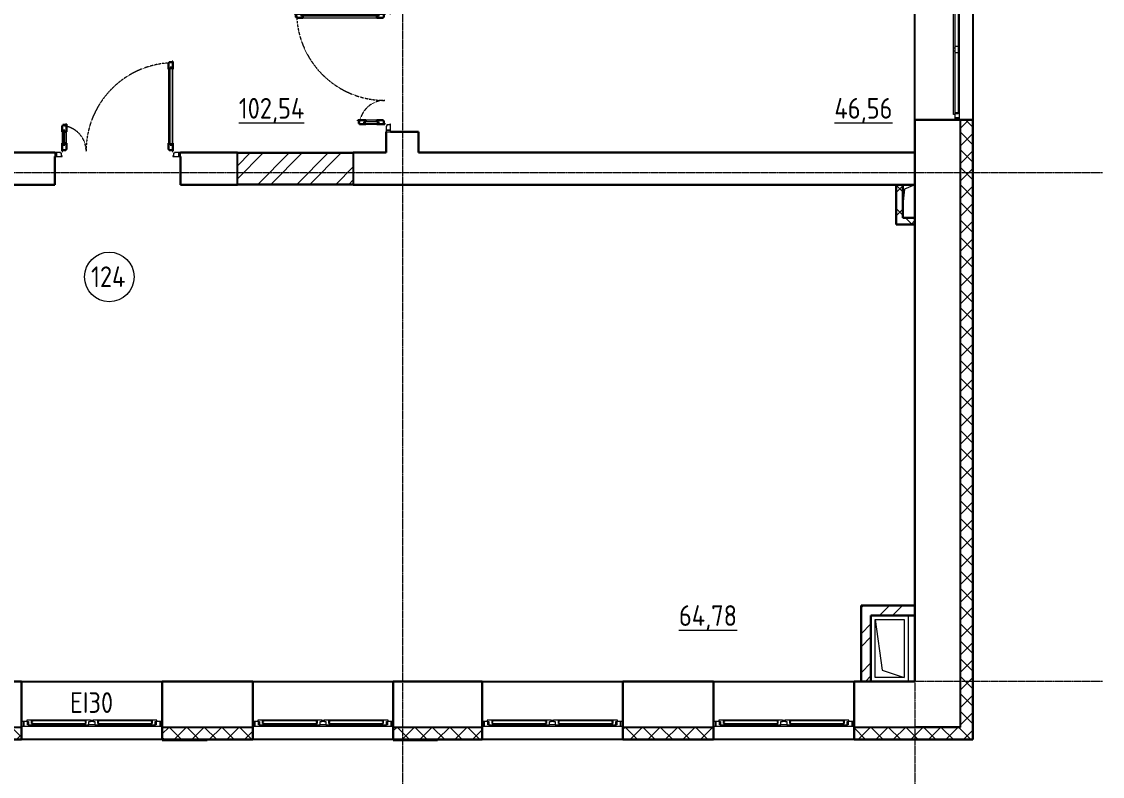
# Model space of a CAD drawing. Header units: millimetres. Extents: x -695119 to 412940, y -249585 to 622758.
# Drawn here: x -85721 to -72648, y 517014 to 526137 of the extents above; entities that cross this region are included whole.
import ezdxf

# ---------------------------------------------------------------- set-up
doc = ezdxf.new("R2010")
doc.units = ezdxf.units.MM
doc.linetypes.add('ADSK_Линия сетки', pattern=[25, 20, -2.5, 0, -2.5])
doc.linetypes.add('ADSK_Штриховая_ш2 п1_5', pattern=[4.5, 3, -1.5])
for name, color, linetype, lineweight in [('Двери', 8, 'Continuous', 9), ('Каркас_Импост', 8, 'Continuous', 9), ('Марки помещений', 8, 'Continuous', 20), ('Монтажный зазор', 8, 'Continuous', 9), ('Окна', 252, 'Continuous', 9), ('Оси', 252, 'Continuous', 9), ('Остекление', 8, 'Continuous', 9), ('Открывание', 8, 'ADSK_Штриховая_ш2 п1_5', 9), ('Панель', 252, 'Continuous', 30), ('Перекрытия', 7, 'Continuous', 18), ('Стены разрез', 7, 'Continuous', 30), ('Стены штриховка', 7, 'Continuous', 9), ('Текстовые примечания', 7, 'Continuous', 9)]:
    doc.layers.add(name, color=color, linetype=linetype, lineweight=lineweight)
doc.layers.add('Стены', color=194, linetype='Continuous')
doc.styles.add('GOST Common_2', font='', dxfattribs={"width": 0.9, "height": 250})
doc.styles.get('GOST Common_2').set_extended_font_data('GOST type B')
pattern_1 = [(0, (-109179.56, 538399.79), (406.4, 101.6), [33.528, -271.272, 33.528, -271.272, -1625.6]), (0, (-109179.56, 538399.79), (406.4, 101.6), [-609.6, 33.528, -576.072, 33.528, -271.272, -711.2]), (0, (-109179.56, 538399.79), (406.4, 101.6), [-1524, 33.528, -169.672, 33.528, -474.472]), (120, (-109027.16, 538450.59), (-291.18818, 301.15272), [33.528, -271.272, 33.528, -271.272, -1625.6]), (120, (-109027.16, 538450.59), (-291.18818, 301.15272), [-609.6, 33.528, -576.072, 33.528, -271.272, -711.2]), (120, (-109027.16, 538450.59), (-291.18818, 301.15272), [-1524, 33.528, -169.672, 33.528, -474.472]), (240, (-108976.36, 538653.79), (-115.21182, -402.75272), [33.528, -271.272, 33.528, -271.272, -1625.6]), (240, (-108976.36, 538653.79), (-115.21182, -402.75272), [-609.6, 33.528, -576.072, 33.528, -271.272, -711.2]), (240, (-108976.36, 538653.79), (-115.21182, -402.75272), [-1524, 33.528, -169.672, 33.528, -474.472])]
pattern_2 = [(45, (-109179.56, 538399.79), (-106.066, 106.066), []), (135, (-109179.56, 538399.79), (-106.066, -106.066), [])]
pattern_3 = [(45, (-109179.56, 538399.8), (-235.7317, 235.7317), []), (45, (-109022.4, 538399.8), (-235.7317, 235.7317), [])]
pattern_4 = [(45, (-109179.56, 538399.79), (-141.4214, 141.4214), []), (135, (-109179.56, 538399.79), (-141.4214, -141.4214), [])]

# ---------------------------------------------------------------- blocks, each defined once
blk = doc.blocks.new('BIMLIB_Окно_Двустворчатое_VEKA_СФрамугойСнизу_ГОСТ30674 - Ж_ОК-17__2350х1700-3836676-План 1 этажа смеж')
at = {"layer": 'Каркас_Импост', "lineweight": 18}
for p, q in [((-766, 265), (-825, 265)), ((-825, 265), (-825, 207)), ((-761, 248), (-766, 265)), ((766, 265), (761, 248)), ((825, 265), (766, 265)), ((825, 207), (825, 265)), ((-825, 207), (-787, 207)), ((-767, 207), (-787, 207)), ((-787, 207), (-787, 190)), ((-787, 190), (-731, 190)), ((-779, 207), (-779, 248)), ((-779, 248), (-767, 248)), ((-767, 248), (-767, 207)), ((-717, 248), (-767, 248)), ((-731, 190), (-730, 191)), ((-730, 199), (-730, 231)), ((-730, 231), (-712, 231)), ((-712, 199), (-730, 199)), ((-730, 191), (-729, 190)), ((-729, 190), (-714, 190)), ((-712, 231), (-717, 248)), ((-714, 190), (-712, 199)), ((-85, 248), (-90, 231)), ((-90, 231), (-72, 231)), ((-72, 199), (-90, 199)), ((-90, 199), (-88, 190)), ((-88, 190), (-73, 190)), ((-35, 248), (-85, 248)), ((-73, 190), (-72, 191)), ((-72, 231), (-72, 199)), ((-72, 191), (-71, 190)), ((-71, 190), (-15, 190)), ((-35, 207), (-35, 248)), ((-15, 207), (-35, 207)), ((-15, 190), (-15, 207)), ((35, 207), (15, 207)), ((15, 207), (15, 190)), ((15, 190), (71, 190)), ((35, 248), (35, 207)), ((85, 248), (35, 248)), ((71, 190), (72, 191)), ((72, 199), (72, 231)), ((72, 231), (90, 231)), ((90, 199), (72, 199)), ((72, 191), (73, 190)), ((73, 190), (88, 190)), ((90, 231), (85, 248)), ((88, 190), (90, 199)), ((717, 248), (712, 231)), ((712, 231), (730, 231)), ((730, 199), (712, 199)), ((712, 199), (714, 190)), ((714, 190), (729, 190)), ((767, 248), (717, 248)), ((729, 190), (730, 191)), ((730, 231), (730, 199)), ((730, 191), (731, 190)), ((731, 190), (787, 190)), ((767, 207), (767, 248)), ((767, 248), (779, 248)), ((787, 207), (767, 207)), ((779, 248), (779, 207)), ((787, 190), (787, 207)), ((787, 207), (825, 207))]:
    blk.add_line(p, q, dxfattribs=at)
at = {"layer": 'Каркас_Импост'}
for p, q in [((766, 265), (-766, 265)), ((-731, 190), (-729, 190)), ((-85, 248), (-717, 248)), ((-714, 190), (-88, 190)), ((-73, 190), (-71, 190)), ((-35, 248), (35, 248)), ((-15, 207), (15, 207)), ((15, 190), (-15, 190)), ((71, 190), (73, 190)), ((717, 248), (85, 248)), ((88, 190), (714, 190)), ((729, 190), (731, 190))]:
    blk.add_line(p, q, dxfattribs=at)
at = {"layer": 'Окна'}
for p, q in [((-825, 265), (-850, 265)), ((-825, 207), (-825, 265)), ((850, 265), (825, 265)), ((825, 265), (825, 207)), ((-850, 207), (-825, 207)), ((825, 207), (850, 207))]:
    blk.add_line(p, q, dxfattribs=at)
at = {"layer": 'Остекление'}
for p, q in [((-727, 231), (-730, 231)), ((-730, 231), (-730, 199)), ((-730, 199), (-727, 199)), ((-75, 231), (-727, 231)), ((-727, 231), (-727, 199)), ((-727, 199), (-727, 231)), ((-727, 199), (-75, 199)), ((-75, 199), (-75, 231)), ((-75, 231), (-75, 199)), ((-72, 231), (-75, 231)), ((-75, 199), (-72, 199)), ((-72, 199), (-72, 231)), ((75, 231), (72, 231)), ((72, 231), (72, 199)), ((72, 199), (75, 199)), ((727, 231), (75, 231)), ((75, 231), (75, 199)), ((75, 199), (75, 231)), ((75, 199), (727, 199)), ((727, 199), (727, 231)), ((727, 231), (727, 199)), ((730, 231), (727, 231)), ((727, 199), (730, 199)), ((730, 199), (730, 231))]:
    blk.add_line(p, q, dxfattribs=at)
blk = doc.blocks.new('BIMLIB_Окно_Двустворчатое_VEKA_СФрамугойСнизу_ГОСТ30674_без линий - Ж_ОК-1_2320х1700-3824232-План 1 этажа смеж')
at = {"layer": 'Каркас_Импост', "lineweight": 18}
for p, q in [((-766, 265), (-825, 265)), ((-825, 265), (-825, 207)), ((-761, 248), (-766, 265)), ((766, 265), (761, 248)), ((825, 265), (766, 265)), ((825, 207), (825, 265)), ((-825, 207), (-787, 207)), ((-767, 207), (-787, 207)), ((-787, 207), (-787, 190)), ((-787, 190), (-731, 190)), ((-779, 207), (-779, 248)), ((-779, 248), (-767, 248)), ((-767, 248), (-767, 207)), ((-717, 248), (-767, 248)), ((-731, 190), (-730, 191)), ((-730, 199), (-730, 231)), ((-730, 231), (-712, 231)), ((-712, 199), (-730, 199)), ((-730, 191), (-729, 190)), ((-729, 190), (-714, 190)), ((-712, 231), (-717, 248)), ((-714, 190), (-712, 199)), ((-85, 248), (-90, 231)), ((-90, 231), (-72, 231)), ((-72, 199), (-90, 199)), ((-90, 199), (-88, 190)), ((-88, 190), (-73, 190)), ((-35, 248), (-85, 248)), ((-73, 190), (-72, 191)), ((-72, 231), (-72, 199)), ((-72, 191), (-71, 190)), ((-71, 190), (-15, 190)), ((-35, 207), (-35, 248)), ((-15, 207), (-35, 207)), ((-15, 190), (-15, 207)), ((35, 207), (15, 207)), ((15, 207), (15, 190)), ((15, 190), (71, 190)), ((35, 248), (35, 207)), ((85, 248), (35, 248)), ((71, 190), (72, 191)), ((72, 199), (72, 231)), ((72, 231), (90, 231)), ((90, 199), (72, 199)), ((72, 191), (73, 190)), ((73, 190), (88, 190)), ((90, 231), (85, 248)), ((88, 190), (90, 199)), ((717, 248), (712, 231)), ((712, 231), (730, 231)), ((730, 199), (712, 199)), ((712, 199), (714, 190)), ((714, 190), (729, 190)), ((767, 248), (717, 248)), ((729, 190), (730, 191)), ((730, 231), (730, 199)), ((730, 191), (731, 190)), ((731, 190), (787, 190)), ((767, 207), (767, 248)), ((767, 248), (779, 248)), ((787, 207), (767, 207)), ((779, 248), (779, 207)), ((787, 190), (787, 207)), ((787, 207), (825, 207))]:
    blk.add_line(p, q, dxfattribs=at)
at = {"layer": 'Каркас_Импост'}
for p, q in [((766, 265), (-766, 265)), ((-731, 190), (-729, 190)), ((-85, 248), (-717, 248)), ((-714, 190), (-88, 190)), ((-73, 190), (-71, 190)), ((-35, 248), (35, 248)), ((-15, 207), (15, 207)), ((15, 190), (-15, 190)), ((71, 190), (73, 190)), ((717, 248), (85, 248)), ((88, 190), (714, 190)), ((729, 190), (731, 190))]:
    blk.add_line(p, q, dxfattribs=at)
at = {"layer": 'Окна'}
for p, q in [((-825, 265), (-850, 265)), ((-825, 207), (-825, 265)), ((850, 265), (825, 265)), ((825, 265), (825, 207)), ((-850, 207), (-825, 207)), ((825, 207), (850, 207))]:
    blk.add_line(p, q, dxfattribs=at)
at = {"layer": 'Остекление'}
for p, q in [((-727, 231), (-730, 231)), ((-730, 231), (-730, 199)), ((-730, 199), (-727, 199)), ((-75, 231), (-727, 231)), ((-727, 231), (-727, 199)), ((-727, 199), (-727, 231)), ((-727, 199), (-75, 199)), ((-75, 199), (-75, 231)), ((-75, 231), (-75, 199)), ((-72, 231), (-75, 231)), ((-75, 199), (-72, 199)), ((-72, 199), (-72, 231)), ((75, 231), (72, 231)), ((72, 231), (72, 199)), ((72, 199), (75, 199)), ((727, 231), (75, 231)), ((75, 231), (75, 199)), ((75, 199), (75, 231)), ((75, 199), (727, 199)), ((727, 199), (727, 231)), ((727, 231), (727, 199)), ((730, 231), (727, 231)), ((727, 199), (730, 199)), ((730, 199), (730, 231))]:
    blk.add_line(p, q, dxfattribs=at)
blk = doc.blocks.new('BIMLIB_Окно_Двустворчатое_VEKA_СФрамугойСнизу_ГОСТ30674_без линий - Ж_ОК-1_2320х1700-V1-План 1 этажа смеж')
at = {"layer": 'Каркас_Импост', "lineweight": 18}
for p, q in [((-766, 265), (-825, 265)), ((-825, 265), (-825, 207)), ((-761, 248), (-766, 265)), ((766, 265), (761, 248)), ((825, 265), (766, 265)), ((825, 207), (825, 265)), ((-825, 207), (-787, 207)), ((-779, 207), (-779, 248)), ((-779, 248), (-767, 248)), ((767, 248), (779, 248)), ((779, 248), (779, 207)), ((787, 207), (825, 207))]:
    blk.add_line(p, q, dxfattribs=at)
at = {"layer": 'Каркас_Импост'}
for p, q in [((766, 265), (-766, 265)), ((-787, 207), (-15, 207)), ((-787, 190), (-787, 207)), ((-15, 190), (-787, 190)), ((-767, 248), (-35, 248)), ((-767, 207), (-767, 248)), ((-35, 248), (35, 248)), ((-35, 248), (-35, 207)), ((-15, 207), (15, 207)), ((-15, 207), (-15, 190)), ((15, 190), (-15, 190)), ((15, 207), (787, 207)), ((15, 190), (15, 207)), ((787, 190), (15, 190)), ((35, 248), (767, 248)), ((35, 207), (35, 248)), ((767, 248), (767, 207)), ((787, 207), (787, 190))]:
    blk.add_line(p, q, dxfattribs=at)
at = {"layer": 'Окна'}
for p, q in [((-825, 265), (-850, 265)), ((-825, 207), (-825, 265)), ((850, 265), (825, 265)), ((825, 265), (825, 207)), ((-850, 207), (-825, 207)), ((825, 207), (850, 207))]:
    blk.add_line(p, q, dxfattribs=at)
blk = doc.blocks.new('Дверь_Alumark_двупольная_S50 - Ш_1_5_Внутр_1520х2350 Л-2610598-План 1 этажа смеж')
at = {"layer": 'Каркас_Импост'}
for p, q in [((-566, 195), (-615, 195)), ((-615, 195), (-615, 145)), ((-615, 145), (-543, 145)), ((-566, 187), (-566, 195)), ((-552, 187), (-566, 187)), ((-552, 153), (-552, 187)), ((-543, 153), (-552, 153)), ((-543, 145), (-543, 153)), ((802, 153), (793, 153)), ((793, 153), (793, 145)), ((793, 145), (865, 145)), ((816, 187), (802, 187)), ((802, 187), (802, 153)), ((816, 195), (816, 187)), ((865, 195), (816, 195)), ((865, 145), (865, 195))]:
    blk.add_line(p, q, dxfattribs=at)
at = {"layer": 'Монтажный зазор'}
for p, q in [((-635, 195), (-635, 145)), ((-615, 195), (-635, 195)), ((-635, 145), (-615, 145)), ((-615, 145), (-615, 195)), ((885, 195), (865, 195)), ((865, 195), (865, 145)), ((865, 145), (885, 145)), ((885, 145), (885, 195))]:
    blk.add_line(p, q, dxfattribs=at)
at = {"layer": 'Остекление'}
for p, q in [((763, 289), (763, 1221)), ((763, 1221), (784, 1221)), ((784, 1221), (784, 289)), ((-534, 461), (-534, 289)), ((-513, 461), (-534, 461)), ((-513, 289), (-513, 461)), ((-534, 289), (-513, 289)), ((784, 289), (763, 289))]:
    blk.add_line(p, q, dxfattribs=at)
at = {"layer": 'Открывание'}
for centre, radius, start, end in [((811, 213), 1066, 90.9675, 180), ((-561, 213), 306, 360, 86.6277)]:
    blk.add_arc(centre, radius, start, end, dxfattribs=at)
at = {"layer": 'Панель'}
for p, q in [((751, 1279), (743, 1279)), ((743, 1279), (743, 1203)), ((743, 1203), (763, 1203)), ((785, 1288), (751, 1288)), ((751, 1288), (751, 1279)), ((763, 1203), (763, 1221)), ((763, 1221), (784, 1221)), ((784, 1221), (784, 1203)), ((784, 1203), (793, 1203)), ((793, 1297), (785, 1297)), ((785, 1297), (785, 1288)), ((793, 1203), (793, 1297)), ((-501, 528), (-535, 528)), ((-535, 528), (-535, 519)), ((-493, 537), (-501, 537)), ((-501, 537), (-501, 528)), ((-493, 443), (-493, 537)), ((-535, 519), (-543, 519)), ((-543, 519), (-543, 443)), ((-534, 443), (-543, 443)), ((-534, 461), (-534, 443)), ((-513, 461), (-534, 461)), ((-513, 443), (-513, 461)), ((-493, 443), (-513, 443)), ((-543, 307), (-543, 213)), ((-534, 307), (-543, 307)), ((-534, 289), (-534, 307)), ((-513, 289), (-534, 289)), ((-513, 307), (-513, 289)), ((-493, 307), (-513, 307)), ((-493, 231), (-493, 307)), ((743, 307), (743, 231)), ((743, 307), (763, 307)), ((763, 307), (763, 289)), ((763, 289), (784, 289)), ((784, 307), (793, 307)), ((784, 289), (784, 307)), ((793, 213), (793, 307)), ((-543, 213), (-535, 213)), ((-535, 213), (-535, 222)), ((-535, 222), (-501, 222)), ((-501, 222), (-501, 231)), ((-501, 231), (-493, 231)), ((743, 231), (751, 231)), ((751, 231), (751, 222)), ((751, 222), (785, 222)), ((785, 222), (785, 213)), ((785, 213), (793, 213))]:
    blk.add_line(p, q, dxfattribs=at)
at = {"layer": 'Панель', "lineweight": 9}
for p, q in [((743, 1203), (743, 307)), ((793, 307), (793, 1203)), ((-543, 443), (-543, 307)), ((-493, 307), (-493, 443))]:
    blk.add_line(p, q, dxfattribs=at)
blk = doc.blocks.new('ADSK_Марка_Помещение_ОдноЗначение_Номер - Номер-462100-План 1 этажа смеж')
at = {"layer": 'Марки помещений'}
blk.add_circle((0, 0), 3, dxfattribs=at)

msp = doc.modelspace()

# ---------------------------------------------------------------- hatches: boundary and pattern name
at = {"layer": 'Стены разрез', "lineweight": 9}
h = msp.add_hatch(dxfattribs=at)
h.set_pattern_fill('FP_5', color=256, style=0, pattern_type=2)
h.set_pattern_definition(pattern_2)
h.paths.add_polyline_path([(-74215.535, 517610.058), (-74215.535, 524948.058), (-74289.535, 524948.058), (-74289.535, 524950.058), (-74365.535, 524950.058), (-74365.535, 517610.058), (-74289.535, 517610.058)])
h.paths.add_polyline_path([(-74365.535, 526650.058), (-74289.535, 526650.058), (-74289.535, 526652.058), (-74215.535, 526652.058), (-74215.535, 527748.058), (-74289.535, 527748.058), (-74289.535, 527750.058), (-74365.535, 527750.058), (-74365.535, 527186.87)])
h.paths.add_polyline_path([(-74365.535, 529450.058), (-74289.535, 529450.058), (-74289.535, 529452.058), (-74215.535, 529452.058), (-74215.535, 530548.058), (-74289.535, 530548.058), (-74289.535, 530550.058), (-74365.535, 530550.058), (-74365.535, 529682.635)])
h.paths.add_polyline_path([(-74289.535, 532250.058), (-74289.535, 532252.058), (-74215.535, 532252.058), (-74215.535, 533660.058), (-74365.535, 533660.058), (-74365.535, 532250.058)])
h = msp.add_hatch(dxfattribs=at)
h.set_pattern_fill('FP_4', color=256, style=0, pattern_type=2)
h.set_pattern_definition(pattern_1)
h.paths.add_polyline_path([(-74215.535, 517460.058), (-74213.535, 517460.058), (-74213.535, 524950.058), (-74289.535, 524950.058), (-74289.535, 524948.058), (-74215.535, 524948.058), (-74215.535, 517610.058)])
h.paths.add_polyline_path([(-74289.535, 526650.058), (-74213.535, 526650.058), (-74213.535, 527750.058), (-74289.535, 527750.058), (-74289.535, 527748.058), (-74215.535, 527748.058), (-74215.535, 526652.058), (-74289.535, 526652.058)])
h.paths.add_polyline_path([(-74225.319, 529450.058), (-74213.535, 529450.058), (-74213.535, 530550.058), (-74289.535, 530550.058), (-74289.535, 530548.058), (-74215.535, 530548.058), (-74215.535, 529452.058), (-74289.535, 529452.058), (-74289.535, 529450.058)])
h.paths.add_polyline_path([(-74213.535, 532250.058), (-74213.535, 533660.058), (-74215.535, 533660.058), (-74215.535, 532252.058), (-74289.535, 532252.058), (-74289.535, 532250.058)])
h = msp.add_hatch(dxfattribs=at)
h.set_pattern_fill('FP_1', color=256, style=0, pattern_type=2)
h.set_pattern_definition(pattern_3)
h.paths.add_polyline_path([(-81710.535, 524170.058), (-81710.535, 524550.058), (-83110.535, 524550.058), (-83110.535, 524170.058), (-82118.346, 524170.058)])
h = msp.add_hatch(dxfattribs=at)
h.set_pattern_fill('FP_1', color=256, style=0, pattern_type=2)
h.set_pattern_definition(pattern_3)
h.paths.add_polyline_path([(-81710.535, 524170.058), (-81710.535, 524550.058), (-83110.535, 524550.058), (-83110.535, 524170.058), (-82118.346, 524170.058)])
h = msp.add_hatch(dxfattribs=at)
h.set_pattern_fill('FP_2', color=256, style=0, pattern_type=2)
h.set_pattern_definition(pattern_4)
h.paths.add_polyline_path([(-75060.535, 523685.058), (-75060.535, 524165.058), (-75140.535, 524165.058), (-75140.535, 523685.058)])
h = msp.add_hatch(dxfattribs=at)
h.set_pattern_fill('FP_2', color=256, style=0, pattern_type=2)
h.set_pattern_definition(pattern_4)
h.paths.add_polyline_path([(-75060.535, 523685.058), (-74915.535, 523685.058), (-74915.535, 523765.058), (-75060.535, 523765.058)])
h = msp.add_hatch(dxfattribs=at)
h.set_pattern_fill('FP_1', color=256, style=0, pattern_type=2)
h.set_pattern_definition(pattern_3)
h.paths.add_polyline_path([(-75567.535, 518160.058), (-75447.535, 518160.058), (-75447.535, 519080.058), (-75567.535, 519080.058), (-75567.535, 518451.692)])
h = msp.add_hatch(dxfattribs=at)
h.set_pattern_fill('FP_1', color=256, style=0, pattern_type=2)
h.set_pattern_definition(pattern_3)
h.paths.add_polyline_path([(-74942.867, 518960.058), (-74915.535, 518960.058), (-74915.535, 519080.058), (-75447.535, 519080.058), (-75447.535, 518960.058)])
h = msp.add_hatch(dxfattribs=at)
h.set_pattern_fill('FP_5', color=256, style=0, pattern_type=2)
h.set_pattern_definition(pattern_2)
h.paths.add_polyline_path([(-75648.535, 517460.058), (-74215.535, 517460.058), (-74215.535, 517610.058), (-75650.535, 517610.058), (-75650.535, 517534.058), (-75648.535, 517534.058)])
h.paths.add_polyline_path([(-77352.535, 517460.058), (-77352.535, 517534.058), (-77350.535, 517534.058), (-77350.535, 517610.058), (-78450.535, 517610.058), (-78450.535, 517534.058), (-78448.535, 517534.058), (-78448.535, 517460.058), (-77813.059, 517460.058)])
h.paths.add_polyline_path([(-99698.271, 517460.058), (-99682.535, 517460.058), (-99682.535, 517534.058), (-99680.535, 517534.058), (-99680.535, 517610.058), (-100760.535, 517610.058), (-100760.535, 517534.058), (-100758.535, 517534.058), (-100758.535, 517460.058), (-100057.045, 517460.058)])
h.paths.add_polyline_path([(-84018.535, 517460.058), (-82927.535, 517460.058), (-82927.535, 517534.058), (-82925.535, 517534.058), (-82925.535, 517610.058), (-84020.535, 517610.058), (-84020.535, 517534.058), (-84018.535, 517534.058), (-84018.535, 517515.78)])
h.paths.add_polyline_path([(-97978.535, 517460.058), (-96882.535, 517460.058), (-96882.535, 517534.058), (-96880.535, 517534.058), (-96880.535, 517610.058), (-97980.535, 517610.058), (-97980.535, 517534.058), (-97978.535, 517534.058)])
h.paths.add_polyline_path([(-95178.535, 517460.058), (-94082.535, 517460.058), (-94082.535, 517534.058), (-94080.535, 517534.058), (-94080.535, 517610.058), (-95180.535, 517610.058), (-95180.535, 517534.058), (-95178.535, 517534.058), (-95178.535, 517515.78)])
h.paths.add_polyline_path([(-89293.826, 517460.058), (-88527.535, 517460.058), (-88527.535, 517534.058), (-88525.535, 517534.058), (-88525.535, 517610.058), (-89605.535, 517610.058), (-89605.535, 517534.058), (-89603.535, 517534.058), (-89603.535, 517460.058)])
h.paths.add_polyline_path([(-92378.535, 517460.058), (-91307.535, 517460.058), (-91307.535, 517534.058), (-91305.535, 517534.058), (-91305.535, 517610.058), (-92380.535, 517610.058), (-92380.535, 517534.058), (-92378.535, 517534.058), (-92378.535, 517515.78)])
h.paths.add_polyline_path([(-80683.251, 517460.058), (-80152.535, 517460.058), (-80152.535, 517534.058), (-80150.535, 517534.058), (-80150.535, 517610.058), (-81225.535, 517610.058), (-81225.535, 517534.058), (-81223.535, 517534.058), (-81223.535, 517460.058), (-81042.025, 517460.058)])
h.paths.add_polyline_path([(-86423.634, 517460.058), (-85722.535, 517460.058), (-85722.535, 517534.058), (-85720.535, 517534.058), (-85720.535, 517610.058), (-86825.535, 517610.058), (-86825.535, 517534.058), (-86823.535, 517534.058), (-86823.535, 517460.058), (-86782.408, 517460.058)])
h.paths.add_polyline_path([(-102462.535, 517460.058), (-102462.535, 517534.058), (-102460.535, 517534.058), (-102460.535, 517610.058), (-102490.088, 517610.058), (-102490.088, 517460.058)])
h = msp.add_hatch(dxfattribs=at)
h.set_pattern_fill('FP_4', color=256, style=0, pattern_type=2)
h.set_pattern_definition(pattern_1)
h.paths.add_polyline_path([(-74215.535, 517458.058), (-74215.535, 517460.058), (-75648.535, 517460.058), (-75648.535, 517534.058), (-75650.535, 517534.058), (-75650.535, 517458.058), (-74942.867, 517458.058)])
h.paths.add_polyline_path([(-89605.535, 517458.058), (-88525.535, 517458.058), (-88525.535, 517534.058), (-88527.535, 517534.058), (-88527.535, 517460.058), (-89603.535, 517460.058), (-89603.535, 517534.058), (-89605.535, 517534.058)])
h.paths.add_polyline_path([(-86825.535, 517458.058), (-85720.535, 517458.058), (-85720.535, 517534.058), (-85722.535, 517534.058), (-85722.535, 517460.058), (-86823.535, 517460.058), (-86823.535, 517534.058), (-86825.535, 517534.058), (-86825.535, 517515.78)])
h.paths.add_polyline_path([(-77350.535, 517458.058), (-77350.535, 517534.058), (-77352.535, 517534.058), (-77352.535, 517460.058), (-78448.535, 517460.058), (-78448.535, 517534.058), (-78450.535, 517534.058), (-78450.535, 517458.058), (-77813.059, 517458.058)])
h.paths.add_polyline_path([(-84020.535, 517458.058), (-82925.535, 517458.058), (-82925.535, 517534.058), (-82927.535, 517534.058), (-82927.535, 517460.058), (-84018.535, 517460.058), (-84018.535, 517534.058), (-84020.535, 517534.058), (-84020.535, 517515.78)])
h.paths.add_polyline_path([(-81225.535, 517458.058), (-80150.535, 517458.058), (-80150.535, 517534.058), (-80152.535, 517534.058), (-80152.535, 517460.058), (-81223.535, 517460.058), (-81223.535, 517534.058), (-81225.535, 517534.058), (-81225.535, 517515.78)])
h.paths.add_polyline_path([(-102460.535, 517458.058), (-102460.535, 517534.058), (-102462.535, 517534.058), (-102462.535, 517460.058), (-102490.088, 517460.058), (-102490.088, 517458.058)])
h.paths.add_polyline_path([(-91305.535, 517458.058), (-91305.535, 517534.058), (-91307.535, 517534.058), (-91307.535, 517460.058), (-92378.535, 517460.058), (-92378.535, 517534.058), (-92380.535, 517534.058), (-92380.535, 517458.058), (-91446.47, 517458.058)])
h.paths.add_polyline_path([(-95180.535, 517458.058), (-94080.535, 517458.058), (-94080.535, 517534.058), (-94082.535, 517534.058), (-94082.535, 517460.058), (-95178.535, 517460.058), (-95178.535, 517534.058), (-95180.535, 517534.058), (-95180.535, 517515.78)])
h.paths.add_polyline_path([(-100760.535, 517458.058), (-99680.535, 517458.058), (-99680.535, 517534.058), (-99682.535, 517534.058), (-99682.535, 517460.058), (-100758.535, 517460.058), (-100758.535, 517534.058), (-100760.535, 517534.058)])
h.paths.add_polyline_path([(-97980.535, 517458.058), (-96880.535, 517458.058), (-96880.535, 517534.058), (-96882.535, 517534.058), (-96882.535, 517460.058), (-97978.535, 517460.058), (-97978.535, 517534.058), (-97980.535, 517534.058)])
h = msp.add_hatch(dxfattribs=at)
h.set_pattern_fill('FP_4', color=256, style=0, pattern_type=2)
h.set_pattern_definition(pattern_1)
h.paths.add_polyline_path([(-134410.535, 517453.058), (-133855.535, 517453.058), (-133855.535, 517458.058), (-134410.535, 517458.058)])
h.paths.add_polyline_path([(-139163.409, 517453.058), (-138940.535, 517453.058), (-138940.535, 517458.058), (-140090.535, 517458.058), (-140090.535, 517453.058), (-139522.183, 517453.058)])
h.paths.add_polyline_path([(-123160.535, 517453.058), (-122090.535, 517453.058), (-122090.535, 517458.058), (-123160.535, 517458.058)])
h.paths.add_polyline_path([(-125420.535, 517453.058), (-125420.535, 517458.058), (-125980.535, 517458.058), (-125980.535, 517453.058), (-125888.772, 517453.058)])
h.paths.add_polyline_path([(-117278.196, 517453.058), (-117025.535, 517453.058), (-117025.535, 517458.058), (-117590.535, 517458.058), (-117590.535, 517453.058)])
h.paths.add_polyline_path([(-119800.535, 517453.058), (-119800.535, 517458.058), (-120390.535, 517458.058), (-120390.535, 517453.058), (-120148.388, 517453.058)])
h.paths.add_polyline_path([(-95180.535, 517453.058), (-94630.535, 517453.058), (-94630.535, 517458.058), (-95180.535, 517458.058)])
h.paths.add_polyline_path([(-91446.47, 517453.058), (-91305.535, 517453.058), (-91305.535, 517458.058), (-92380.535, 517458.058), (-92380.535, 517453.058), (-92164.018, 517453.058)])
h.paths.add_polyline_path([(-99680.535, 517453.058), (-99680.535, 517458.058), (-100220.535, 517458.058), (-100220.535, 517453.058), (-99698.271, 517453.058)])
h.paths.add_polyline_path([(-83912.216, 517453.058), (-83475.535, 517453.058), (-83475.535, 517458.058), (-84020.535, 517458.058), (-84020.535, 517453.058)])
h = msp.add_hatch(dxfattribs=at)
h.set_pattern_fill('FP_4', color=256, style=0, pattern_type=2)
h.set_pattern_definition(pattern_1)
h.paths.add_polyline_path([(-136293.217, 517453.058), (-136110.535, 517453.058), (-136110.535, 517458.058), (-136675.535, 517458.058), (-136675.535, 517453.058), (-136651.991, 517453.058)])
h.paths.add_polyline_path([(-89065.535, 517453.058), (-89065.535, 517458.058), (-89605.535, 517458.058), (-89605.535, 517453.058), (-89293.826, 517453.058)])
h.paths.add_polyline_path([(-81225.535, 517453.058), (-80690.535, 517453.058), (-80690.535, 517458.058), (-81225.535, 517458.058)])

# ---------------------------------------------------------------- linework, layer by layer
at = {"lineweight": 18}
for p, q in [((-75042.177, 524110.524), (-75060.535, 523926.27)), ((-74915.535, 524165.058), (-75042.177, 524110.524)), ((-75397.535, 518210.058), (-75397.535, 518910.058)), ((-75397.535, 518910.058), (-75047.535, 518910.058)), ((-75397.535, 518910.058), (-75310.035, 518297.558)), ((-75047.535, 518910.058), (-75047.535, 518210.058)), ((-74997.535, 518960.058), (-74997.535, 518160.058)), ((-75047.535, 518210.058), (-75397.535, 518210.058)), ((-75310.035, 518297.558), (-75047.535, 518210.058))]:
    msp.add_line(p, q, dxfattribs=at)
at = {"layer": 'Оси', "linetype": 'ADSK_Линия сетки'}
for p, q in [((-81115.535, 535260.058), (-81115.535, 505864.372)), ((-74915.535, 535260.058), (-74915.535, 505864.372)), ((-72648.241, 524310.058), (-149587.813, 524310.058)), ((-72648.241, 518160.058), (-149587.813, 518160.058))]:
    msp.add_line(p, q, dxfattribs=at)
at = {"layer": 'Перекрытия', "color": 49, "true_color": 0x464646}
for p, q in [((-75397.535, 518910.058), (-75047.535, 518910.058)), ((-75397.535, 518210.058), (-75397.535, 518910.058)), ((-75047.535, 518910.058), (-75047.535, 518210.058)), ((-75047.535, 518210.058), (-75397.535, 518210.058))]:
    msp.add_line(p, q, dxfattribs=at)
at = {"layer": 'Стены'}
for p, q in [((-74915.535, 524950.058), (-74915.535, 526650.058)), ((-74213.535, 526650.058), (-74213.535, 524950.058)), ((-74365.535, 517610.058), (-74365.535, 524950.058)), ((-83110.535, 524170.058), (-83110.535, 524550.058)), ((-81710.535, 524550.058), (-81710.535, 524170.058)), ((-85720.535, 518160.058), (-84020.535, 518160.058)), ((-82925.535, 518160.058), (-81225.535, 518160.058)), ((-80150.535, 518160.058), (-78450.535, 518160.058)), ((-77350.535, 518160.058), (-75650.535, 518160.058)), ((-86825.535, 517610.058), (-85720.535, 517610.058)), ((-84020.535, 517610.058), (-82925.535, 517610.058)), ((-81225.535, 517610.058), (-80150.535, 517610.058)), ((-78450.535, 517610.058), (-77350.535, 517610.058)), ((-75650.535, 517610.058), (-74915.535, 517610.058)), ((-84020.535, 517458.058), (-85720.535, 517458.058)), ((-81225.535, 517458.058), (-82925.535, 517458.058)), ((-78450.535, 517458.058), (-80150.535, 517458.058)), ((-75650.535, 517458.058), (-77350.535, 517458.058))]:
    msp.add_line(p, q, dxfattribs=at)
at = {"layer": 'Стены разрез'}
for p, q in [((-74915.535, 524950.058), (-74915.535, 518160.058)), ((-74213.535, 524950.058), (-74915.535, 524950.058)), ((-74213.535, 517458.058), (-74213.535, 524950.058)), ((-81310.535, 524805.058), (-81310.535, 524555.058)), ((-80920.535, 524805.058), (-81260.535, 524805.058)), ((-80920.535, 524555.058), (-80920.535, 524805.058)), ((-85320.535, 524555.058), (-86600.535, 524555.058)), ((-85320.535, 524165.058), (-85320.535, 524505.058)), ((-83110.535, 524555.058), (-83800.535, 524555.058)), ((-83800.535, 524505.058), (-83800.535, 524165.058)), ((-83110.535, 524550.058), (-83110.535, 524555.058)), ((-81710.535, 524550.058), (-83110.535, 524550.058)), ((-81310.535, 524555.058), (-81710.535, 524555.058)), ((-81710.535, 524555.058), (-81710.535, 524550.058)), ((-74915.535, 524555.058), (-80920.535, 524555.058)), ((-86600.535, 524165.058), (-85320.535, 524165.058)), ((-83800.535, 524165.058), (-83110.535, 524165.058)), ((-83110.535, 524165.058), (-83110.535, 524170.058)), ((-83110.535, 524170.058), (-81710.535, 524170.058)), ((-81710.535, 524170.058), (-81710.535, 524165.058)), ((-81710.535, 524165.058), (-74915.535, 524165.058)), ((-75140.535, 524165.058), (-75140.535, 523685.058)), ((-75060.535, 523765.058), (-75060.535, 524165.058)), ((-75140.535, 523685.058), (-74915.535, 523685.058)), ((-74915.535, 523765.058), (-75060.535, 523765.058)), ((-75567.535, 519080.058), (-75567.535, 518160.058)), ((-74915.535, 519080.058), (-75567.535, 519080.058)), ((-75447.535, 518160.058), (-75447.535, 518960.058)), ((-75447.535, 518960.058), (-74915.535, 518960.058)), ((-85720.535, 518160.058), (-86825.535, 518160.058)), ((-85720.535, 517458.058), (-85720.535, 518160.058)), ((-82925.535, 518160.058), (-84020.535, 518160.058)), ((-84020.535, 518160.058), (-84020.535, 517453.058)), ((-82925.535, 517458.058), (-82925.535, 518160.058)), ((-80150.535, 518160.058), (-81225.535, 518160.058)), ((-81225.535, 518160.058), (-81225.535, 517453.058)), ((-80150.535, 517458.058), (-80150.535, 518160.058)), ((-77350.535, 518160.058), (-78450.535, 518160.058)), ((-78450.535, 518160.058), (-78450.535, 517458.058)), ((-77350.535, 517458.058), (-77350.535, 518160.058)), ((-74915.535, 518160.058), (-75650.535, 518160.058)), ((-75650.535, 518160.058), (-75650.535, 517458.058)), ((-74915.535, 517610.058), (-74365.535, 517610.058)), ((-86825.535, 517458.058), (-85720.535, 517458.058)), ((-83475.535, 517458.058), (-84020.535, 517458.058)), ((-84020.535, 517458.058), (-82925.535, 517458.058)), ((-84020.535, 517453.058), (-83475.535, 517453.058)), ((-83475.535, 517453.058), (-83475.535, 517458.058)), ((-80690.535, 517458.058), (-81225.535, 517458.058)), ((-81225.535, 517458.058), (-80150.535, 517458.058)), ((-81225.535, 517453.058), (-80690.535, 517453.058)), ((-80690.535, 517453.058), (-80690.535, 517458.058)), ((-78450.535, 517458.058), (-77350.535, 517458.058)), ((-75650.535, 517458.058), (-74213.535, 517458.058))]:
    msp.add_line(p, q, dxfattribs=at)
at = {"layer": 'Стены штриховка'}
for p, q in [((-74289.535, 524950.058), (-74289.535, 524948.058)), ((-74215.535, 524948.058), (-74289.535, 524948.058)), ((-74215.535, 517458.058), (-74215.535, 524948.058)), ((-85720.535, 517534.058), (-85722.535, 517534.058)), ((-84018.535, 517534.058), (-84020.535, 517534.058)), ((-84018.535, 517534.058), (-84018.535, 517460.058)), ((-82925.535, 517534.058), (-82927.535, 517534.058)), ((-82927.535, 517460.058), (-82927.535, 517534.058)), ((-81223.535, 517534.058), (-81225.535, 517534.058)), ((-81223.535, 517534.058), (-81223.535, 517460.058)), ((-80150.535, 517534.058), (-80152.535, 517534.058)), ((-80152.535, 517460.058), (-80152.535, 517534.058)), ((-78448.535, 517534.058), (-78450.535, 517534.058)), ((-78448.535, 517534.058), (-78448.535, 517460.058)), ((-77350.535, 517534.058), (-77352.535, 517534.058)), ((-77352.535, 517460.058), (-77352.535, 517534.058)), ((-75648.535, 517534.058), (-75650.535, 517534.058)), ((-75648.535, 517534.058), (-75648.535, 517460.058)), ((-84018.535, 517460.058), (-82927.535, 517460.058)), ((-81223.535, 517460.058), (-80152.535, 517460.058)), ((-78448.535, 517460.058), (-77352.535, 517460.058)), ((-75648.535, 517460.058), (-74213.535, 517460.058))]:
    msp.add_line(p, q, dxfattribs=at)

# ---------------------------------------------------------------- block references
at = {"layer": 'Двери', "rotation": 90}
msp.add_blockref('Дверь_Alumark_двупольная_S50 - Ш_1_5_Внутр_1520х2350 Л-2610598-План 1 этажа смеж', (-81115.535, 525440.058), dxfattribs=at)
at = {"layer": 'Двери'}
msp.add_blockref('Дверь_Alumark_двупольная_S50 - Ш_1_5_Внутр_1520х2350 Л-2610598-План 1 этажа смеж', (-84685.535, 524360.058), dxfattribs=at)
at = {"layer": 'Марки помещений', "xscale": 99.99999999999993, "yscale": 99.99999999999993, "zscale": 99.99999999999993}
msp.add_blockref('ADSK_Марка_Помещение_ОдноЗначение_Номер - Номер-462100-План 1 этажа смеж', (-84659.711, 523050.822), dxfattribs=at)
at = {"layer": 'Окна'}
for name, p, rotation in [('BIMLIB_Окно_Двустворчатое_VEKA_СФрамугойСнизу_ГОСТ30674_без линий - Ж_ОК-1_2320х1700-V1-План 1 этажа смеж', (-74640.535, 525800.058), 269.9999999999999), ('BIMLIB_Окно_Двустворчатое_VEKA_СФрамугойСнизу_ГОСТ30674 - Ж_ОК-17__2350х1700-3836676-План 1 этажа смеж', (-84870.535, 517885.058), 180), ('BIMLIB_Окно_Двустворчатое_VEKA_СФрамугойСнизу_ГОСТ30674_без линий - Ж_ОК-1_2320х1700-3824232-План 1 этажа смеж', (-82075.535, 517885.058), 180), ('BIMLIB_Окно_Двустворчатое_VEKA_СФрамугойСнизу_ГОСТ30674_без линий - Ж_ОК-1_2320х1700-3824232-План 1 этажа смеж', (-79300.535, 517885.058), 180), ('BIMLIB_Окно_Двустворчатое_VEKA_СФрамугойСнизу_ГОСТ30674_без линий - Ж_ОК-1_2320х1700-3824232-План 1 этажа смеж', (-76500.535, 517885.058), 180)]:
    msp.add_blockref(name, p, dxfattribs=dict(at, rotation=rotation))

# ---------------------------------------------------------------- texts
at = {"layer": 'Марки помещений', "lineweight": 9, "char_height": 250, "attachment_point": 1, "style": 'GOST Common_2'}
for s, insert, width in [('\\L102,54', (-83093.582, 525214.502), 1031.77181), ('\\L46,56', (-75889.367, 525214.502), 894.68325), ('124', (-84880.668, 523178.547), 548.35425), ('\\L64,78', (-77769.627, 519082.869), 894.68325)]:
    msp.add_mtext(s, dxfattribs=dict(at, insert=insert, width=width))
at = {"layer": 'Текстовые примечания', "color": 1, "true_color": 0xff0000, "insert": (-85135.367, 518030.873), "char_height": 250, "width": 663.79725, "attachment_point": 1, "style": 'GOST Common_2'}
msp.add_mtext('EI30', dxfattribs=at)

doc.saveas('drawing.dxf')
